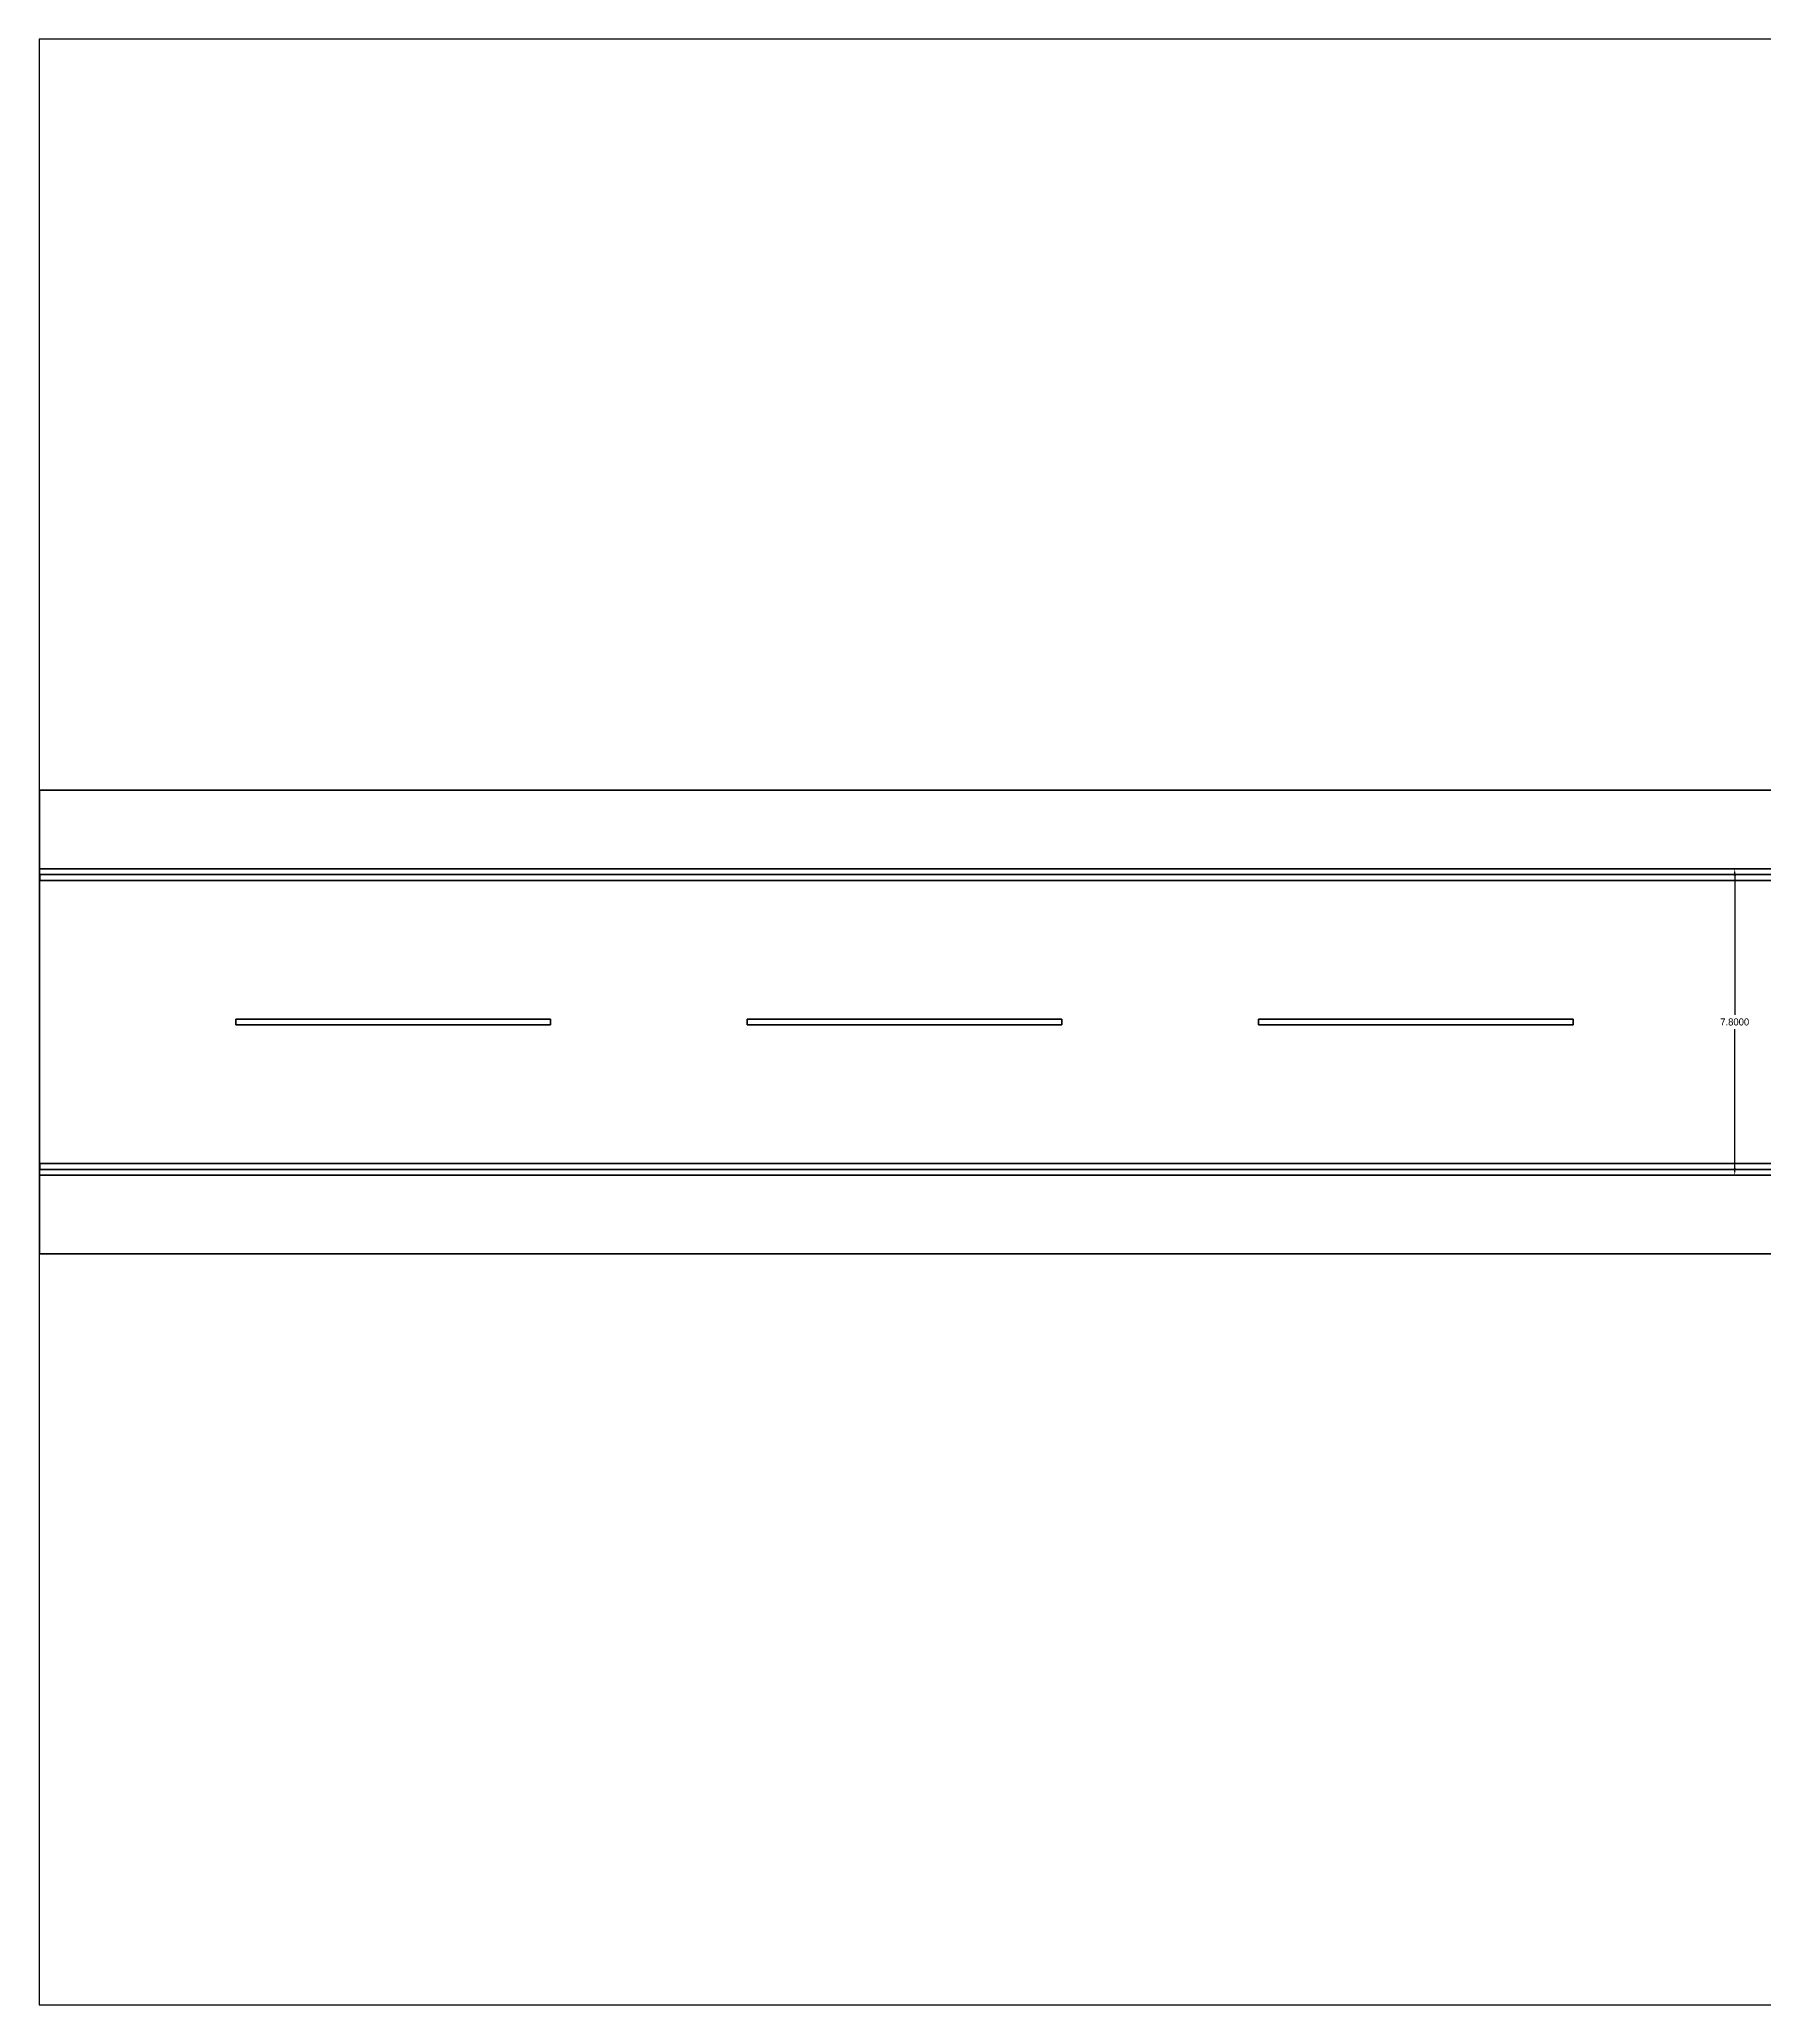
# Model space of a CAD drawing. Extents: x 0 to 100, y 0 to 50.
# Drawn here: x 0 to 43.8, y 0 to 50 of the extents above; entities that cross this region are included whole.
import ezdxf

# ---------------------------------------------------------------- set-up
doc = ezdxf.new("R2010")
doc.units = 0
doc.header["$MEASUREMENT"] = 0
doc.layers.add('DLXSCENE', color=7, linetype='Continuous')
doc.layers.add('kóty', color=3, linetype='Continuous')
doc.dimstyles.get("Standard").update_dxf_attribs({"dimtxt": 0.18, "dimasz": 0.18, "dimexe": 0.18, "dimexo": 0.0625, "dimgap": 0.09, "dimtad": 0, "dimtih": 1, "dimtoh": 1, "dimdec": 4, "dimzin": 0, "dimdsep": 46, "dimtxsty": 'Standard', "dimcen": 0.09, "dimadec": 0, "dimazin": 0, "dimtfac": 1, "dimtdec": 4, "dimtofl": 0, "dimtmove": 0, "dimatfit": 3, "dimfxl": 1, "dimtolj": 1, "dimtzin": 0, "dimarcsym": 0})

# ---------------------------------------------------------------- blocks, each defined once
blk = doc.blocks.new('*U6')
for p, q in [((100.001, 50), (-0.001, 50)), ((-0.001, 50), (-0.001, 0)), ((0, 28.9), (0, 30.9)), ((0, 30.9), (100, 30.9)), ((100, 30.9), (0, 30.9)), ((0, 30.9), (0, 28.9)), ((0, 30.9), (0, 28.9)), ((0, 28.9), (0, 30.9)), ((0, 30.9), (0, 30.9)), ((100, 30.9), (0, 30.9)), ((0, 30.9), (0, 30.9)), ((0, 30.9), (100, 30.9)), ((0, 21.1), (0, 28.9)), ((100, 28.9), (0, 28.9)), ((0, 28.9), (0, 21.1)), ((0, 28.9), (100, 28.9)), ((0, 28.9), (0, 28.9)), ((0, 28.9), (100, 28.9)), ((100, 28.9), (0, 28.9)), ((0, 28.9), (0, 28.9)), ((0.01, 28.6), (0.01, 28.75)), ((0.01, 28.75), (99.99, 28.75)), ((99.99, 28.75), (0.01, 28.75)), ((0.01, 28.75), (0.01, 28.6)), ((99.99, 28.6), (0.01, 28.6)), ((0.01, 28.6), (99.99, 28.6)), ((5, 24.925), (5, 25.075)), ((5, 25.075), (13, 25.075)), ((13, 25.075), (5, 25.075)), ((5, 25.075), (5, 24.925)), ((13, 25.075), (13, 24.925)), ((13, 24.925), (13, 25.075)), ((18, 25.075), (26, 25.075)), ((18, 24.925), (18, 25.075)), ((26, 25.075), (18, 25.075)), ((18, 25.075), (18, 24.925)), ((26, 25.075), (26, 24.925)), ((26, 24.925), (26, 25.075)), ((31, 24.925), (31, 25.075)), ((31, 25.075), (39, 25.075)), ((39, 25.075), (31, 25.075)), ((31, 25.075), (31, 24.925)), ((39, 25.075), (39, 24.925)), ((39, 24.925), (39, 25.075)), ((13, 24.925), (5, 24.925)), ((5, 24.925), (13, 24.925)), ((26, 24.925), (18, 24.925)), ((18, 24.925), (26, 24.925)), ((39, 24.925), (31, 24.925)), ((31, 24.925), (39, 24.925)), ((0, 19.1), (0, 21.1)), ((100, 21.1), (0, 21.1)), ((0, 21.1), (0, 19.1)), ((0, 21.1), (0, 19.1)), ((0, 19.1), (0, 21.1)), ((0, 21.1), (0, 21.1)), ((100, 21.1), (0, 21.1)), ((0, 21.1), (0, 21.1)), ((0, 21.1), (100, 21.1)), ((0, 21.1), (100, 21.1)), ((0.01, 21.4), (99.99, 21.4)), ((0.01, 21.25), (0.01, 21.4)), ((99.99, 21.4), (0.01, 21.4)), ((0.01, 21.4), (0.01, 21.25)), ((99.99, 21.25), (0.01, 21.25)), ((0.01, 21.25), (99.99, 21.25)), ((100, 19.1), (0, 19.1)), ((0, 19.1), (100, 19.1)), ((0, 19.1), (0, 19.1)), ((0, 19.1), (100, 19.1)), ((100, 19.1), (0, 19.1)), ((0, 19.1), (0, 19.1)), ((-0.001, 0), (100.001, 0))]:
    blk.add_line(p, q)
blk = doc.blocks.new('*D59')
at = {"layer": 'Defpoints', "color": 0, "linetype": 'ByBlock', "transparency": 16777216}
for p in [(43.695, 28.9), (43.111, 21.1), (43.695, 21.1)]:
    blk.add_point(p, dxfattribs=at)
at = {"layer": 'kóty', "color": 0, "linetype": 'ByBlock', "lineweight": -2, "transparency": 16777216}
for p, q in [((43.633, 28.9), (42.931, 28.9)), ((43.111, 28.72), (43.111, 25.18)), ((43.111, 21.28), (43.111, 24.82)), ((43.633, 21.1), (42.931, 21.1))]:
    blk.add_line(p, q, dxfattribs=at)
at = {"layer": 'kóty', "color": 0, "linetype": 'ByBlock', "transparency": 16777216}
for points in [[(43.081, 28.72), (43.141, 28.72), (43.111, 28.9)], [(43.081, 21.28), (43.141, 21.28), (43.111, 21.1)]]:
    blk.add_solid(points, dxfattribs=at)
at = {"layer": 'kóty', "color": 0, "linetype": 'ByBlock', "transparency": 16777216, "insert": (43.111, 25), "char_height": 0.18, "attachment_point": 5}
blk.add_mtext('\\A1;7.8000', dxfattribs=at)

msp = doc.modelspace()

# ---------------------------------------------------------------- block references
at = {"layer": 'DLXSCENE'}
msp.add_blockref('*U6', (0, 0), dxfattribs=at)

# ---------------------------------------------------------------- dimensions: what is measured, and where the dimension line sits
at = {"layer": 'kóty', "linetype": 'ByBlock'}
dim = msp.add_linear_dim(base=(43.11112, 21.1), p1=(43.69502, 28.9), p2=(43.69502, 21.1), angle=90, dimstyle='Standard', override={"dimtmove": 2}, dxfattribs=at)
dim.commit()
dim.dimension.update_dxf_attribs({"geometry": '*D59', "text_midpoint": (43.11112, 25)})

doc.saveas('drawing.dxf')
